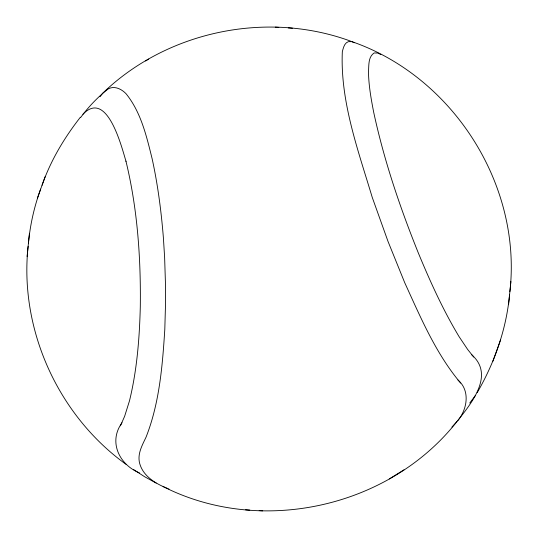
<?xml version="1.0" encoding="UTF-8"?>
<svg xmlns="http://www.w3.org/2000/svg" width="538" height="538" viewBox="0 0 538 538"><rect width="100%" height="100%" fill="white"/><g stroke="black" fill="none" stroke-linecap="round" stroke-linejoin="round"><path stroke-width="0.81" d="M28.104 246.411C19.166 329.74 58.326 415.753 126.329 464.536M509.896 291.589C522.068 185.079 453.157 76.752 352.013 41.675L348.442 41.628C344.273 43 343.372 47.922 342.336 51.601C340.097 101.332 358.126 150.263 372.222 197.311L388.032 241.475L404.717 282.685C420.615 317.44 435.82 353.607 460.669 383.103M80.801 117.304C88.595 106.753 97.869 96.968 108.199 88.911C114.52 85.387 121.662 89.147 126.033 93.713C140.969 112.146 146.491 136.02 152.086 158.555C157.842 184.695 161.259 211.293 163.404 237.964L164.628 257.453L165.496 284.797L165.576 301.986L164.803 329.39C162.476 365.692 159.524 402.868 146.094 437.044C142.22 445.343 137.089 454.032 139.712 463.588C143.377 476.594 156.148 483.971 167.91 488.578M28.453 243.183C30.141 224.743 34.291 206.471 40.646 189.087M477.172 392.679C494.523 362.767 506.332 329.337 509.547 294.817M27.102 256.498L29.435 233.297M508.565 304.703L510.898 281.502M42.058 185.274C50.673 160.546 64.284 137.789 80.391 117.217M492.895 361.26L500.515 340.063M37.485 197.937L45.105 176.74M120.418 425.834L124.641 416.264L129.476 400.871C136.975 370.211 139.47 338.577 140.29 307.104L140.297 306.781C140.909 258.032 137.513 208.926 126.013 161.434L125.932 161.097C121.514 146.518 107.102 89.106 82.926 114.251M457.609 420.783C471.369 403.224 494.913 375.013 471.644 354.717M122.005 422.781C108.165 441.738 119.207 464.644 139.436 472.889M475.175 395.793L469.735 403.049M100.061 96.706L102.644 93.269M163.108 486.554C260.701 536.151 389.169 507.63 456.876 421.644C467.139 410.393 470.77 390.823 457.925 380.01M451.92 427.051L456.876 421.644M102.852 93.054C167.157 31.083 266.761 10.41 350.541 41.11M125.932 161.097L126.013 161.434M145.623 60.989L148.69 59.086M389.31 478.914L403.957 469.829M288.24 27.915L292.443 28.198M245.557 509.802L249.76 510.085M275.295 27.135L278.825 27.377M259.175 510.623L262.705 510.865M380.81 54.567L377.871 53.054L374.145 52.953C368.005 57.041 368.987 65.481 368.476 71.89C368.712 85.697 371.153 99.328 373.809 112.839L373.89 113.175C384.233 160.943 399.99 207.386 418.214 252.678L418.335 252.981C430.212 281.663 443.083 310.056 459.116 336.701L467.67 349.478L473.722 357.057M168.65 488.907L168.993 489.029M352.013 41.675L354.206 42.771M156.188 483.111L144.46 476.634L133.417 469.452"/></g></svg>
